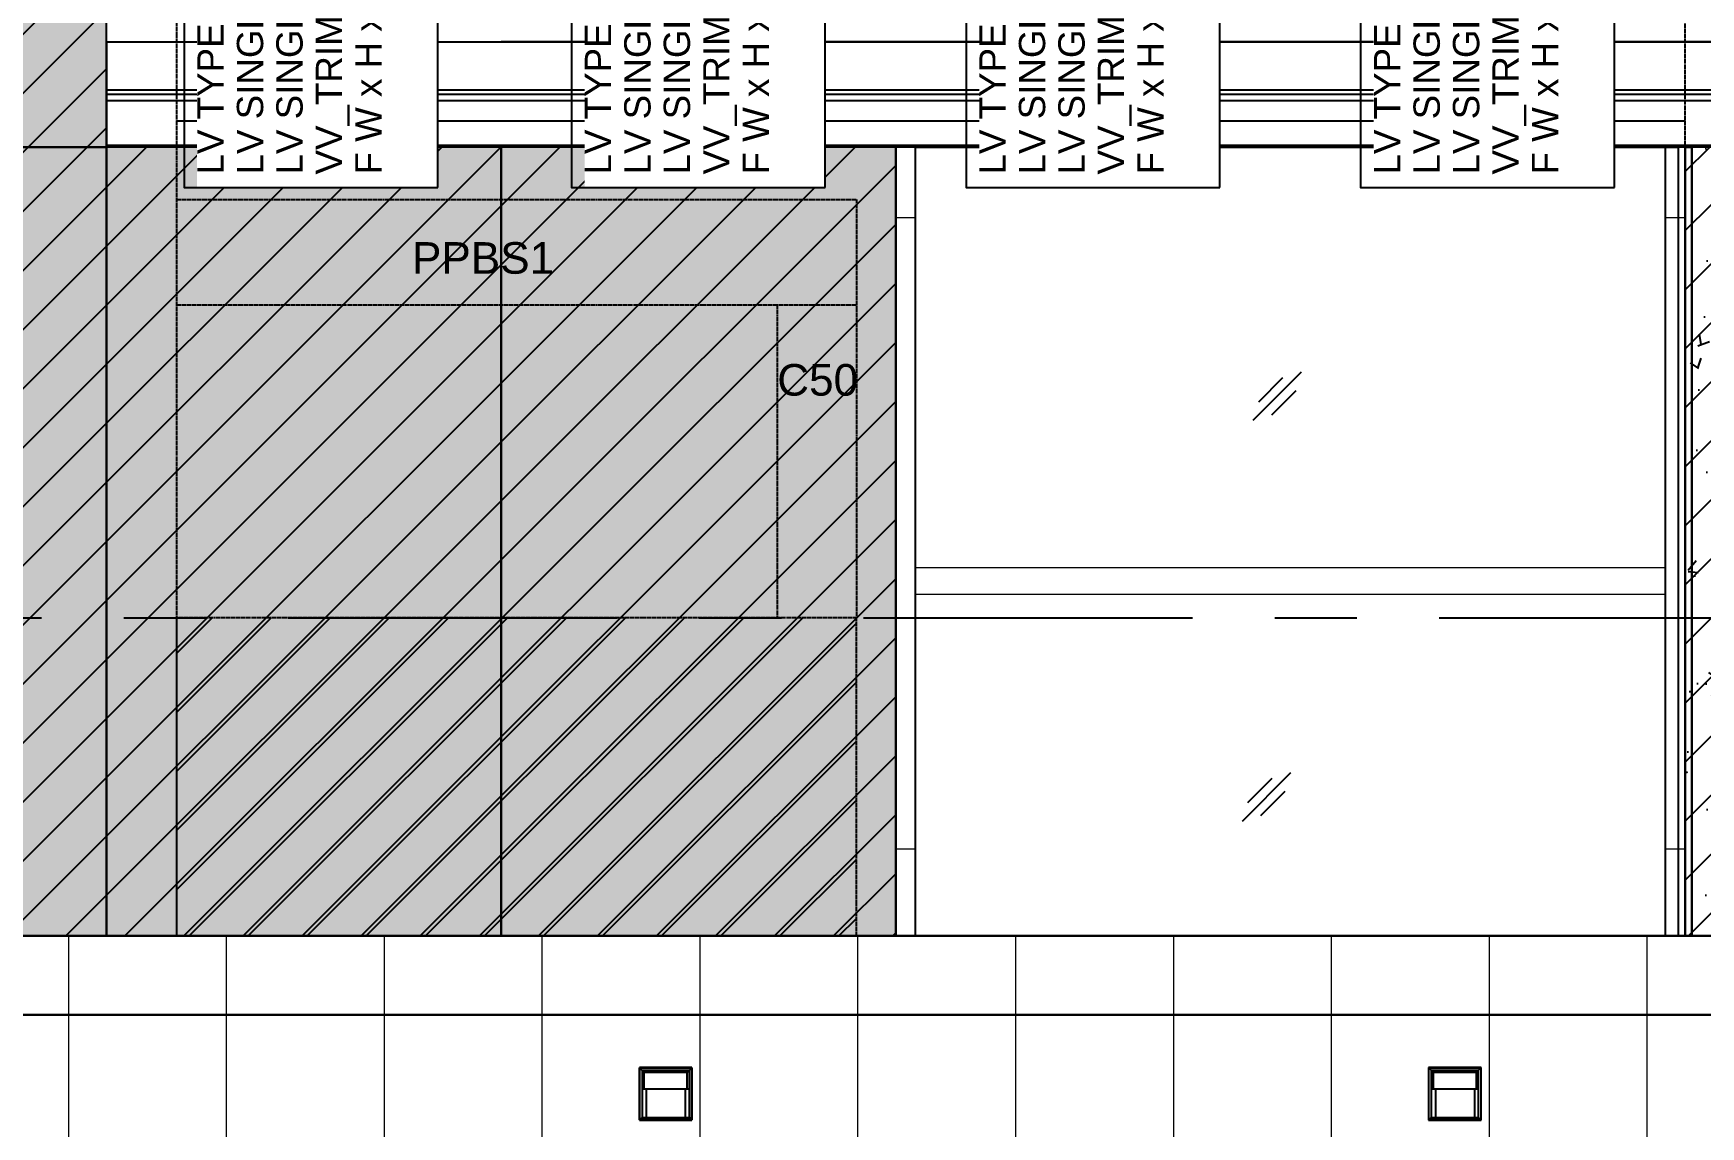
# Model space of a CAD drawing. Header units: millimetres. Extents: x -4391136 to -1798569, y -886572 to -291056.
# Drawn here: x -2365074 to -2358737, y -394265 to -390108 of the extents above; entities that cross this region are included whole.
import ezdxf
from ezdxf.enums import TextEntityAlignment as Align

# ---------------------------------------------------------------- set-up
doc = ezdxf.new("R2010")
doc.units = ezdxf.units.MM
doc.set_wipeout_variables(frame=1)
for name, pattern in [('DPA_Hidden 100', [6, 4, -2]), ('DPA_Hidden 250', [3, 2, -1]), ('HIDDEN2', [4.7625, 3.175, -1.5875]), ('TA_GL_005.00000', [13.75, 5, -1.25, 1.25, -1.25, 5]), ('Xref-LOUVER-E1-E4$0$HIDDEN2', [4.7625, 3.175, -1.5875])]:
    doc.linetypes.add(name, pattern=pattern)
for name, color, linetype in [('000 - 0_SYM_DWG_GRIDLINE_MAIN_COLOR_251', 7, 'Continuous'), ('000 - CONCRETE_COL_HATCH_', 7, 'Continuous'), ('000 - CONCRETE_EX_BUILDING_MAIN_COLOR_1', 7, 'Continuous'), ('000 - CONCRETE_EX_BUILDING_SUB_COLOR_251', 7, 'Continuous'), ('000 - CONCRETE_PRECAST_MAIN_COLOR_1', 7, 'Continuous'), ('000 - CONCRETE_PRECAST_WIPEOUT_', 7, 'Continuous'), ('Xref-E1-E4$0$E4_Ent2-CRD$0$_Beam', 7, 'Continuous'), ('Xref-E1-E4$0$E4_Ent2-CRD$0$_Col', 7, 'Continuous'), ('Xref-LOUVER-E1-E4$0$_PRECAST', 7, 'Xref-LOUVER-E1-E4$0$HIDDEN2')]:
    doc.layers.add(name, color=color, linetype=linetype)
for name, color, linetype, plot in [('000 - ESTIMATE_ASPG_MAIN_COLOR_6', 7, 'Continuous', False), ('000 - ESTIMATE_ASPG_TEXT_COLOR_1', 7, 'Continuous', False), ('000 - ESTIMATE_ASPG_WIPEOUT_', 7, 'Continuous', False)]:
    doc.layers.add(name, color=color, linetype=linetype, plot=plot)
doc.styles.add('_Arial', font='arial.ttf')
doc.styles.add('TA', font='', dxfattribs={"height": 4.5})
doc.styles.add('Xref-E1-E4$0$E4_Ent2-CRD$0$Arial', font='arial.ttf', dxfattribs={"height": 300})
doc.styles.get('TA').set_extended_font_data('Cordia New')
pattern_1 = [(90, (16435, 101190), (-1200, 7e-14), []), (180, (16435, 101190), (-3e-13, -2400), [])]

# ---------------------------------------------------------------- blocks, each defined once
blk = doc.blocks.new('*U2085')
at = {"layer": '000 - 0_SYM_DWG_GRIDLINE_MAIN_COLOR_251', "color": 7, "linetype": 'ByBlock', "ltscale": 5}
blk.add_line((20, 0), (-494.69, 0), dxfattribs=at)
at = {"color": 7, "style": 'TA', "flags": 1}
blk.add_attdef('LOCATION', (6, -6), '', height=4.5, rotation=270, dxfattribs=at)
blk = doc.blocks.new('W-1-PP17-ENT2_REV00_20260527-170750_ELEVATION_4_DIMS')
at = {"layer": '000 - 0_SYM_DWG_GRIDLINE_MAIN_COLOR_251', "color": 7, "linetype": 'TA_GL_005.00000', "xscale": 50, "yscale": 50, "zscale": 50, "rotation": 180}
for p in [(-1000, 103500), (-1000, 102290)]:
    blk.add_blockref('*U2085', p, dxfattribs=at)
blk = doc.blocks.new('W-1-PP17-ENT2_REV00_20260527-170750_ELEVATION_4_ST')
at = {"layer": '000 - CONCRETE_EX_BUILDING_SUB_COLOR_251', "lineweight": -3}
h = blk.add_hatch(dxfattribs=at)
h.set_pattern_fill('ANSI31', scale=50, style=0)
h.paths.add_polyline_path([(10700, 102290), (13285, 102290), (13285, 103500), (10700, 103500)])
at = {"layer": '000 - CONCRETE_EX_BUILDING_MAIN_COLOR_1', "color": 7, "linetype": 'HIDDEN2', "lineweight": -3}
for p, q in [((13285, 103500), (10700, 103500)), ((10700, 103500), (10700, 102290)), ((13285, 102290), (13285, 103500)), ((18583.4, 102290), (-970, 102290)), ((10700, 102290), (13285, 102290))]:
    blk.add_line(p, q, dxfattribs=at)
at = {"layer": 'Defpoints', "color": 7}
blk.add_line((16434.5, 102290), (20934.5, 102290), dxfattribs=at)
blk.add_lwpolyline([(20934.5, 105290), (16434.5, 105290), (16434.5, 102290)], dxfattribs=at)
at = {"layer": 'Xref-E1-E4$0$E4_Ent2-CRD$0$_Beam', "color": 7, "linetype": 'HIDDEN2', "lineweight": -3}
blk.add_line((12985, 103500), (12985, 104690), dxfattribs=at)
at = {"layer": 'Xref-E1-E4$0$E4_Ent2-CRD$0$_Beam', "color": 7, "lineweight": -3}
blk.add_lwpolyline([(10700, 105390), (16435, 105390)], dxfattribs=at)
at = {"layer": 'Xref-E1-E4$0$E4_Ent2-CRD$0$_Beam', "color": 7, "linetype": 'HIDDEN2', "lineweight": -3}
for points in [[(10700, 105090), (13285, 105090), (13285, 103500)], [(10700, 104690), (13285, 104690)]]:
    blk.add_lwpolyline(points, dxfattribs=at)
at = {"layer": 'Xref-E1-E4$0$E4_Ent2-CRD$0$_Col', "color": 7, "linetype": 'HIDDEN2', "lineweight": -3}
blk.add_lwpolyline([(17135, 102290), (16435, 102290), (16435, 114090), (17135, 114090)], close=True, dxfattribs=at)
blk.add_lwpolyline([(10700, 106089), (10700, 102290), (10100, 102290), (10100, 106089)], dxfattribs=at)
at = {"layer": 'Xref-LOUVER-E1-E4$0$_PRECAST', "color": 7}
for p, q in [((13434.5, 105290), (-1170, 105290)), ((-1170, 102290), (13434.5, 102290))]:
    blk.add_line(p, q, dxfattribs=at)
for points in [[(10434.5, 102290), (10434.5, 114840)], [(11934.5, 102290), (11934.5, 105290)], [(13434.5, 102290), (13434.5, 105290)]]:
    blk.add_lwpolyline(points, dxfattribs=at)
at = {"layer": 'Defpoints', "color": 7, "lineweight": -3, "style": 'Xref-E1-E4$0$E4_Ent2-CRD$0$Arial'}
for s, p in [('B59', (14025.5, 105632.8)), ('PPBS1', (11865.9, 104868.2)), ('C50', (13137.7, 104404.7))]:
    blk.add_text(s, height=120, dxfattribs=at).set_placement(p, align=Align.MIDDLE_CENTER)
blk = doc.blocks.new('LGF_DL_SAA_LowPower_DL1a - LGF_DL_SAA_LowPower_DL1a-13759355-ENTRANCE 2 - ENLARGE ELEVATION 4')
at = {"layer": '000 - CONCRETE_EX_BUILDING_MAIN_COLOR_1', "color": 7}
blk.add_line((518973.9, 105290), (518973.9, 105290), dxfattribs=at)
blk.add_line((518973.9, 105290), (518973.9, 105290), dxfattribs=at)
blk.add_line((518973.9, 105290), (518973.9, 105290), dxfattribs=at)
blk.add_line((518973.9, 105290), (518973.9, 105290), dxfattribs=at)
blk = doc.blocks.new('System Panel - DPA-AR_Metal Ceiling Rectangular Panel-23760664-ENTRANCE 2 - ENLARGE ELEVATION 4')
at = {"layer": '000 - CONCRETE_EX_BUILDING_MAIN_COLOR_1', "color": 7}
for p, q in [((513008.9, 105290), (512748.9, 105290)), ((512748.9, 105290), (513008.9, 105290))]:
    blk.add_line(p, q, dxfattribs=at)
blk = doc.blocks.new('System Panel - DPA-AR_Metal Ceiling Rectangular Panel-23760665-ENTRANCE 2 - ENLARGE ELEVATION 4')
at = {"layer": '000 - CONCRETE_EX_BUILDING_MAIN_COLOR_1', "color": 7}
for p, q in [((512748.9, 105290), (510158.9, 105290)), ((510158.9, 105290), (512748.9, 105290))]:
    blk.add_line(p, q, dxfattribs=at)
blk = doc.blocks.new('DPA-AR_Rectangular - 300x600-29835788-ENTRANCE 2 - ENLARGE ELEVATION 4')
at = {"layer": '000 - CONCRETE_EX_BUILDING_MAIN_COLOR_1', "color": 7}
for p, q in [((506748.9, 102290), (507348.9, 102290)), ((507348.9, 102290), (506748.9, 102290))]:
    blk.add_line(p, q, dxfattribs=at)
blk = doc.blocks.new('System Panel - DPA-AR_Metal Ceiling Rectangular Panel-23760659-ENTRANCE 2 - ENLARGE ELEVATION 4')
at = {"layer": '000 - CONCRETE_EX_BUILDING_MAIN_COLOR_1', "color": 7}
for p, q in [((513008.9, 105290), (512748.9, 105290)), ((512748.9, 105290), (513008.9, 105290))]:
    blk.add_line(p, q, dxfattribs=at)
blk = doc.blocks.new('System Panel - DPA-AR_Metal Ceiling Rectangular Panel-23538449-ENTRANCE 2 - ENLARGE ELEVATION 4')
at = {"layer": '000 - CONCRETE_EX_BUILDING_MAIN_COLOR_1', "color": 7}
for p, q in [((512748.9, 105290), (510158.9, 105290)), ((510158.9, 105290), (512748.9, 105290))]:
    blk.add_line(p, q, dxfattribs=at)
blk = doc.blocks.new('System Panel - DPA-AR_Metal Ceiling Rectangular Panel-31652230-ENTRANCE 2 - ENLARGE ELEVATION 4')
at = {"layer": '000 - CONCRETE_EX_BUILDING_MAIN_COLOR_1', "color": 7}
for p, q in [((512233.4, 105290), (510158.9, 105290)), ((510158.9, 105290), (512233.4, 105290))]:
    blk.add_line(p, q, dxfattribs=at)
blk = doc.blocks.new('System Panel - DPA-AR_Metal Ceiling Rectangular Panel-31652232-ENTRANCE 2 - ENLARGE ELEVATION 4')
at = {"layer": '000 - CONCRETE_EX_BUILDING_MAIN_COLOR_1', "color": 7}
for p, q in [((513008.9, 105290), (512233.4, 105290)), ((512233.4, 105290), (513008.9, 105290))]:
    blk.add_line(p, q, dxfattribs=at)
blk = doc.blocks.new('System Panel - DPA-AR_Metal Ceiling Rectangular Panel-31653431-ENTRANCE 2 - ENLARGE ELEVATION 4')
at = {"layer": '000 - CONCRETE_EX_BUILDING_MAIN_COLOR_1', "color": 7}
for p, q in [((513008.9, 105290), (510158.9, 105290)), ((510158.9, 105290), (513008.9, 105290))]:
    blk.add_line(p, q, dxfattribs=at)
blk = doc.blocks.new('System Panel - DPA-AR_Metal Ceiling Rectangular Panel-31652951-ENTRANCE 2 - ENLARGE ELEVATION 4')
at = {"layer": '000 - CONCRETE_EX_BUILDING_MAIN_COLOR_1', "color": 7}
for p, q in [((513008.9, 105290), (510158.9, 105290)), ((510158.9, 105290), (513008.9, 105290))]:
    blk.add_line(p, q, dxfattribs=at)
blk = doc.blocks.new('System Panel - Solid Entrance-23782151-ENTRANCE 2 - ENLARGE ELEVATION 4')
at = {"layer": '000 - CONCRETE_EX_BUILDING_MAIN_COLOR_1', "color": 7}
for p, q in [((510158.9, 105290), (510320.4, 105290)), ((510320.4, 105290), (510158.9, 105290))]:
    blk.add_line(p, q, dxfattribs=at)
blk = doc.blocks.new('System Panel - Solid Entrance-23778833-ENTRANCE 2 - ENLARGE ELEVATION 4')
at = {"layer": '000 - CONCRETE_EX_BUILDING_MAIN_COLOR_1', "color": 7}
for p, q in [((511577.4, 105290), (512720.4, 105290)), ((512720.4, 105290), (511577.4, 105290))]:
    blk.add_line(p, q, dxfattribs=at)
blk = doc.blocks.new('System Panel - Solid Entrance-23781618-ENTRANCE 2 - ENLARGE ELEVATION 4')
at = {"layer": '000 - CONCRETE_EX_BUILDING_MAIN_COLOR_1', "color": 7}
for p, q in [((511577.4, 105290), (512748.9, 105290)), ((512748.9, 105290), (511577.4, 105290))]:
    blk.add_line(p, q, dxfattribs=at)
blk = doc.blocks.new('System Panel - Solid Entrance-23782154-ENTRANCE 2 - ENLARGE ELEVATION 4')
at = {"layer": '000 - CONCRETE_EX_BUILDING_MAIN_COLOR_1', "color": 7}
for p, q in [((510320.4, 105290), (510158.9, 105290)), ((510158.9, 105290), (510320.4, 105290))]:
    blk.add_line(p, q, dxfattribs=at)
blk = doc.blocks.new('Railing - Railing-25337300-ENTRANCE 2 - ENLARGE ELEVATION 4')
at = {"layer": '000 - CONCRETE_EX_BUILDING_MAIN_COLOR_1', "color": 7, "lineweight": 9}
for p, q in [((510083.9, 105290), (510083.9, 103590)), ((510083.9, 103590), (510083.9, 105290)), ((513058.9, 105290), (510158.9, 105290)), ((510158.9, 105290), (513058.9, 105290)), ((513083.9, 105290), (513083.9, 103590)), ((513083.9, 103590), (513083.9, 105290)), ((510083.9, 103690), (510083.9, 102290)), ((510083.9, 102290), (510083.9, 103690)), ((513083.9, 103690), (513083.9, 102290)), ((513083.9, 102290), (513083.9, 103690)), ((510158.9, 103590), (513008.9, 103590)), ((510158.9, 103590), (513008.9, 103590)), ((510083.9, 102290), (513083.9, 102290)), ((510083.9, 102290), (513083.9, 102290))]:
    blk.add_line(p, q, dxfattribs=at)
blk = doc.blocks.new('Railing - Railing-25417784-ENTRANCE 2 - ENLARGE ELEVATION 4')
at = {"layer": '000 - CONCRETE_EX_BUILDING_MAIN_COLOR_1', "color": 7, "lineweight": 9}
for p, q in [((513001.7, 105290), (510158.9, 105290)), ((510158.9, 105290), (513001.7, 105290))]:
    blk.add_line(p, q, dxfattribs=at)
blk = doc.blocks.new('ACM_STR_COLN_Precast- Rectangular Column - 300x700-27910632-ENTRANCE 2 - ENLARGE ELEVATION 4')
at = {"layer": '000 - CONCRETE_EX_BUILDING_MAIN_COLOR_1', "color": 7}
blk.add_line((513083.9, 105290), (513083.9, 103390), dxfattribs=at)
blk.add_line((513083.9, 105290), (513083.9, 103390), dxfattribs=at)
blk = doc.blocks.new('ACM_STR_COLN_Precast- Rectangular Column - 300x700-27910608-ENTRANCE 2 - ENLARGE ELEVATION 4')
at = {"layer": '000 - CONCRETE_EX_BUILDING_MAIN_COLOR_1', "color": 7}
blk.add_line((513083.9, 105290), (513083.9, 102290), dxfattribs=at)
blk.add_line((513083.9, 105290), (513083.9, 102290), dxfattribs=at)
blk = doc.blocks.new('System Panel - DPA-AR_Facade_Solid Panel 150mm-28751671-ENTRANCE 2 - ENLARGE ELEVATION 4')
at = {"layer": '000 - CONCRETE_EX_BUILDING_MAIN_COLOR_1', "color": 7}
for p, q in [((513083.9, 102290), (513083.9, 105290)), ((513083.9, 105290), (513108.9, 105290)), ((513108.9, 105290), (513083.9, 105290)), ((513083.9, 105290), (513083.9, 102290)), ((513108.9, 105290), (513108.9, 102290)), ((513108.9, 102290), (513108.9, 105290)), ((513108.9, 102290), (513083.9, 102290)), ((513083.9, 102290), (513108.9, 102290))]:
    blk.add_line(p, q, dxfattribs=at)
blk = doc.blocks.new('DPA_Curved type A_Corner 1 - Curved Type A_corner 1-31495886-ENTRANCE 2 - ENLARGE ELEVATION 4')
at = {"layer": '000 - CONCRETE_EX_BUILDING_MAIN_COLOR_1', "color": 7}
blk.add_line((513083.9, 105290), (513083.9, 103390), dxfattribs=at)
blk.add_line((513083.9, 105290), (513083.9, 103390), dxfattribs=at)
blk = doc.blocks.new('PPLS_Escalator Straight - PPLS_Escalator Single_1000 mm Step Width-32424651-ENTRANCE 2 - ENLARGE ELEVATION 4')
at = {"layer": '000 - CONCRETE_EX_BUILDING_MAIN_COLOR_1', "color": 7}
for p, q in [((510398, 102290), (510367.8, 102290)), ((510367.8, 102290), (510398, 102290)), ((513083.9, 102290), (510368, 102290)), ((510368, 102290), (513083.9, 102290)), ((510368, 102290), (512608.1, 102290)), ((512608.1, 102290), (510368, 102290)), ((512168, 102290), (510368, 102290)), ((512168, 102290), (510368, 102290)), ((510368, 102290), (512168, 102290)), ((510368, 102290), (512168, 102290)), ((510608.1, 102290), (511108.1, 102290)), ((511108.1, 102290), (510608.1, 102290)), ((511108.1, 102290), (511608.1, 102290)), ((511608.1, 102290), (511108.1, 102290)), ((511608.1, 102290), (512108.1, 102290)), ((512108.1, 102290), (511608.1, 102290)), ((512108.1, 102290), (512608.1, 102290)), ((512608.1, 102290), (512108.1, 102290))]:
    blk.add_line(p, q, dxfattribs=at)
blk = doc.blocks.new('System Panel - DPA-AR_Metal Ceiling Rectangular Panel-31649496-ENTRANCE 2 - ENLARGE ELEVATION 4')
at = {"layer": '000 - CONCRETE_EX_BUILDING_MAIN_COLOR_1', "color": 7}
for p, q in [((513008.9, 105290), (511273.9, 105290)), ((511273.9, 105290), (513008.9, 105290))]:
    blk.add_line(p, q, dxfattribs=at)
blk = doc.blocks.new('System Panel - DPA-AR_Metal Ceiling Rectangular Panel-31649497-ENTRANCE 2 - ENLARGE ELEVATION 4')
at = {"layer": '000 - CONCRETE_EX_BUILDING_MAIN_COLOR_1', "color": 7}
for p, q in [((511273.9, 105290), (510158.9, 105290)), ((510158.9, 105290), (511273.9, 105290))]:
    blk.add_line(p, q, dxfattribs=at)
blk = doc.blocks.new('System Panel - DPA-AR_Metal Ceiling Rectangular Panel-31649696-ENTRANCE 2 - ENLARGE ELEVATION 4')
at = {"layer": '000 - CONCRETE_EX_BUILDING_MAIN_COLOR_1', "color": 7}
for p, q in [((513008.9, 105290), (511558.9, 105290)), ((511558.9, 105290), (513008.9, 105290))]:
    blk.add_line(p, q, dxfattribs=at)
blk = doc.blocks.new('System Panel - DPA-AR_Metal Ceiling Rectangular Panel-31649698-ENTRANCE 2 - ENLARGE ELEVATION 4')
at = {"layer": '000 - CONCRETE_EX_BUILDING_MAIN_COLOR_1', "color": 7}
for p, q in [((511558.9, 105290), (510158.9, 105290)), ((510158.9, 105290), (511558.9, 105290))]:
    blk.add_line(p, q, dxfattribs=at)
blk = doc.blocks.new('DPA_LIGHTING_WALL MOUNT_WLL711 1 - 10W LED_use_-V132-ENTRANCE 2 - ENLARGE ELEVATION 4')
at = {"layer": '000 - CONCRETE_EX_BUILDING_MAIN_COLOR_1', "color": 7}
for p, q in [((497308.9, 101790), (497108.9, 101790)), ((497108.9, 101790), (497108.9, 101590)), ((497109.9, 101789), (497126.1, 101771)), ((497109.9, 101789), (497307.9, 101789)), ((497109.9, 101591), (497109.9, 101789)), ((497291.1, 101771), (497307.9, 101789)), ((497307.9, 101789), (497307.9, 101591)), ((497308.9, 101590), (497308.9, 101790)), ((497118.9, 101780), (497298.9, 101780)), ((497118.9, 101780), (497118.9, 101600)), ((497291.1, 101771), (497126.1, 101771)), ((497126.1, 101771), (497126.1, 101709.4)), ((497291.1, 101709.4), (497291.1, 101771)), ((497298.9, 101600), (497298.9, 101780)), ((497118.9, 101709.4), (497298.9, 101709.4)), ((497134.6, 101709.4), (497134.6, 101600)), ((497284.4, 101600), (497284.4, 101709.4)), ((497108.9, 101590), (497118.9, 101600)), ((497118.9, 101600), (497298.9, 101600)), ((497308.9, 101590), (497298.9, 101600)), ((497108.9, 101590), (497308.9, 101590)), ((497307.9, 101591), (497109.9, 101591))]:
    blk.add_line(p, q, dxfattribs=at)
blk = doc.blocks.new('W-1-PP17-ENT2_REV00_20260527-170750_ELEVATION_4_EX')
at = {"layer": '000 - CONCRETE_EX_BUILDING_MAIN_COLOR_1', "lineweight": 9}
h = blk.add_hatch(dxfattribs=at)
h.set_pattern_fill('FP_6', style=0, pattern_type=2)
h.set_pattern_definition([(90, (13485, 101190), (-1200, 7e-14), []), (180, (13485, 101190), (-3e-13, -2400), [])])
h.paths.add_polyline_path([(13463, 102290), (13510, 102290), (13510, 105290), (13435, 105290), (13435, 102290)])
h = blk.add_hatch(dxfattribs=at)
h.set_pattern_fill('FP_5', style=0, pattern_type=2)
h.set_pattern_definition(pattern_1)
h.paths.add_polyline_path([(16389, 102290), (16410, 102290), (16410, 105290), (16360, 105290), (16360, 102290)])
h = blk.add_hatch(dxfattribs=at)
h.set_pattern_fill('FP_5', style=0, pattern_type=2)
h.set_pattern_definition(pattern_1)
h.paths.add_polyline_path([(16435, 102290), (16435, 105290), (16410, 105290), (16410, 102290)])
h = blk.add_hatch(dxfattribs=at)
h.set_pattern_fill('FP_4', style=0, pattern_type=2)
h.set_pattern_definition([(90, (22460, 102290), (-600, 4e-14), [])])
h.paths.add_polyline_path([(-970, 101990), (22325, 101990), (22325, 102290), (-970, 102290), (-970, 102190)])
h = blk.add_hatch(dxfattribs=at)
h.set_pattern_fill('FP_1', style=0, pattern_type=2)
h.set_pattern_definition([(90, (22460, 100750), (-600, 4e-14), [])])
h.paths.add_polyline_path([(13740.5, 101090), (14583.7, 101090), (14583.7, 101095), (15179.6, 101095), (15179.6, 101090), (15183.2, 101090), (15183.2, 101095), (15779.1, 101095), (15779.4, 101090), (15782.6, 101090), (15782.6, 101095), (16378.5, 101095), (16378.5, 101090), (16382, 101090), (16382, 101095), (16977.9, 101095), (16977.9, 101090), (16981.4, 101090), (16981.4, 101095), (17577.3, 101095), (17577.3, 101090), (17580.8, 101090), (17580.8, 101095), (18176.7, 101095), (18176.7, 101090), (18180.3, 101090), (18180.3, 101095), (18776.2, 101095), (18776.2, 101090), (18779.7, 101090), (18779.7, 101095), (19375.6, 101095), (19375.6, 101090), (19379.1, 101090), (19379.1, 101095), (19975, 101095), (19975, 101090), (19978.5, 101090), (19978.5, 101095), (20574.4, 101095), (20574.4, 101090), (20578, 101090), (20578, 101095), (21173.9, 101095), (21173.9, 101090), (21177.4, 101090), (21177.4, 101095), (21773.3, 101095), (21773.3, 101090), (21776.8, 101090), (21776.8, 101095), (22325, 101095), (22325, 101340), (-1120, 101340), (-1120, 101245), (-1012.9, 101245), (-1012.9, 101240), (-1011.5, 101240), (-1011.5, 101245), (-413.2, 101245), (-413.2, 101240), (-411.7, 101240), (-411.7, 101245), (186.6, 101245), (186.6, 101240), (200, 101240), (13463, 101090), (13706.8, 101090)])
h.paths.add_polyline_path([(10171.2, 101350), (22325, 101350), (22325, 101990), (-1120, 101990), (-1120, 101350), (10049.3, 101350)])
at = {"layer": '000 - CONCRETE_EX_BUILDING_MAIN_COLOR_1', "color": 7}
for p, q in [((10434.5, 105690), (10434.5, 105686.9)), ((10434.5, 105506.4), (10434.5, 105690)), ((10434.5, 105690), (23159.2, 105690)), ((10434.5, 105686.9), (10434.5, 105663.9)), ((10434.5, 105663.9), (10434.5, 105656.9)), ((10434.5, 105656.9), (10434.5, 105580)), ((19861.8, 105690), (11934.5, 105690)), ((11934.5, 105690), (23134.5, 105690)), ((10434.5, 105580), (10434.5, 105290)), ((10434.5, 105490), (10434.5, 105506.4)), ((23159.2, 105506.4), (10434.5, 105506.4)), ((10434.5, 105465), (10434.5, 105490)), ((23584.5, 105490), (10434.5, 105490)), ((10434.5, 105296), (10434.5, 105465)), ((23334.5, 105465), (10434.5, 105465)), ((23584.5, 105465), (10434.5, 105465)), ((10434.5, 105290), (10434.5, 105296)), ((23384.5, 105296), (10434.5, 105296)), ((23334.5, 105296), (10434.5, 105296)), ((23084.5, 105290), (10434.5, 105290)), ((23384.5, 105290), (10434.5, 105290)), ((13435, 102290), (13435, 105290)), ((13435, 105290), (13435, 102290)), ((13435, 103390), (13435, 105290)), ((13435, 102290), (13435, 105290)), ((13435, 105290), (13435, 102290)), ((13435, 102290), (13435, 105290)), ((13435, 105290), (13435, 102290)), ((13435, 103390), (13435, 105290)), ((13435, 105290), (13435, 103390)), ((16360, 105290), (13510, 105290)), ((13510, 105290), (16360, 105290)), ((13510, 105290), (16360, 105290)), ((13510, 105290), (16360, 105290)), ((13510, 102290), (13510, 105290)), ((16360, 102290), (16360, 105290)), ((16410, 105290), (16360, 105290)), ((16360, 105290), (16410, 105290)), ((16410, 102290), (16410, 105290)), ((16435, 103390), (16435, 105290)), ((16435, 105290), (16435, 103390)), ((16435, 105290), (16435, 102590)), ((16435, 102590), (16435, 105290)), ((16435, 103390), (16435, 105290)), ((16435, 105290), (16435, 103390)), ((16435, 103494.8), (16435, 105290)), ((16435, 105290), (16435, 103494.8)), ((16435, 105290), (16435, 102290)), ((16435, 102290), (16435, 105290)), ((16435, 105290), (16435, 102290)), ((16435, 102290), (16435, 105290)), ((16435, 105290), (16435, 103390)), ((16435, 103390), (16435, 105290)), ((16435, 105290), (16435, 103390)), ((16435, 103390), (16435, 105290)), ((14793.2, 104250.8), (14977.1, 104434.7)), ((14814.4, 104321.5), (14906.4, 104413.4)), ((14863.9, 104272), (14955.9, 104363.9)), ((13435, 103500), (13435, 102290)), ((13435, 102290), (13435, 103500)), ((14752, 102727.2), (14935.9, 102911.1)), ((14773.3, 102797.9), (14865.2, 102889.9)), ((14822.8, 102748.4), (14914.7, 102840.4)), ((16435, 102590), (16435, 102290)), ((16435, 102290), (16435, 102590)), ((22325, 102290), (-970, 102290)), ((11684.7, 102290), (-670, 102290)), ((-670, 102290), (11684.7, 102290)), ((13435, 102290), (-670, 102290)), ((-670, 102290), (13435, 102290)), ((13234.5, 102290), (5456.7, 102290)), ((5456.7, 102290), (13234.5, 102290)), ((13434.5, 102290), (13234.5, 102290)), ((13234.5, 102290), (13434.5, 102290)), ((13384.7, 102290), (20374.5, 102290)), ((13460, 102290), (13435, 102290)), ((13435, 102290), (13510, 102290)), ((13510, 102290), (13435, 102290)), ((13435, 102290), (13460, 102290)), ((16435, 102290), (15030, 102290)), ((15030, 102290), (16435, 102290)), ((15800, 102290), (16435, 102290)), ((16410, 102290), (16360, 102290)), ((16435, 102290), (16360, 102290)), ((16435, 102290), (16410, 102290)), ((16410, 102290), (16435, 102290)), ((16410, 102290), (16435, 102290)), ((22325, 101990), (-1120, 101990)), ((-970, 101990), (22325, 101990)), ((-970, 101990), (22325, 101990))]:
    blk.add_line(p, q, dxfattribs=at)
at = {"layer": '000 - CONCRETE_EX_BUILDING_MAIN_COLOR_1', "color": 7, "linetype": 'DPA_Hidden 100'}
blk.add_line((10434.5, 105690), (19734.5, 105690), dxfattribs=at)
at = {"layer": '000 - CONCRETE_EX_BUILDING_MAIN_COLOR_1', "color": 7, "linetype": 'DPA_Hidden 250', "lineweight": 9}
blk.add_line((16360, 103690), (13510, 103690), dxfattribs=at)
at = {"layer": '000 - CONCRETE_EX_BUILDING_MAIN_COLOR_1', "color": 7, "lineweight": 9}
for name in ['Railing - Railing-25337300-ENTRANCE 2 - ENLARGE ELEVATION 4', 'Railing - Railing-25417784-ENTRANCE 2 - ENLARGE ELEVATION 4']:
    blk.add_blockref(name, (-496648.9, 0), dxfattribs=at)
at = {"layer": '000 - CONCRETE_EX_BUILDING_MAIN_COLOR_1', "color": 7}
for name, p in [('System Panel - DPA-AR_Metal Ceiling Rectangular Panel-23760665-ENTRANCE 2 - ENLARGE ELEVATION 4', (-496648.9, 0)), ('System Panel - DPA-AR_Metal Ceiling Rectangular Panel-23538449-ENTRANCE 2 - ENLARGE ELEVATION 4', (-496648.9, 0)), ('System Panel - DPA-AR_Metal Ceiling Rectangular Panel-23538449-ENTRANCE 2 - ENLARGE ELEVATION 4', (-496648.9, 0)), ('System Panel - DPA-AR_Metal Ceiling Rectangular Panel-31652230-ENTRANCE 2 - ENLARGE ELEVATION 4', (-496648.9, 0)), ('System Panel - DPA-AR_Metal Ceiling Rectangular Panel-31653431-ENTRANCE 2 - ENLARGE ELEVATION 4', (-496648.9, 0)), ('System Panel - DPA-AR_Metal Ceiling Rectangular Panel-31653431-ENTRANCE 2 - ENLARGE ELEVATION 4', (-496648.9, 0)), ('System Panel - DPA-AR_Metal Ceiling Rectangular Panel-31652951-ENTRANCE 2 - ENLARGE ELEVATION 4', (-496648.9, 0)), ('System Panel - Solid Entrance-23782151-ENTRANCE 2 - ENLARGE ELEVATION 4', (-496648.9, 0)), ('System Panel - Solid Entrance-23782151-ENTRANCE 2 - ENLARGE ELEVATION 4', (-496648.9, 0)), ('System Panel - Solid Entrance-23782151-ENTRANCE 2 - ENLARGE ELEVATION 4', (-496648.9, 0)), ('System Panel - Solid Entrance-23782151-ENTRANCE 2 - ENLARGE ELEVATION 4', (-496648.9, 0)), ('System Panel - Solid Entrance-23782154-ENTRANCE 2 - ENLARGE ELEVATION 4', (-496648.9, 0)), ('System Panel - Solid Entrance-23782154-ENTRANCE 2 - ENLARGE ELEVATION 4', (-496648.9, 0)), ('System Panel - DPA-AR_Metal Ceiling Rectangular Panel-31649497-ENTRANCE 2 - ENLARGE ELEVATION 4', (-496648.9, 0)), ('System Panel - DPA-AR_Metal Ceiling Rectangular Panel-31649698-ENTRANCE 2 - ENLARGE ELEVATION 4', (-496648.9, 0)), ('LGF_DL_SAA_LowPower_DL1a - LGF_DL_SAA_LowPower_DL1a-13759355-ENTRANCE 2 - ENLARGE ELEVATION 4', (-504839.5, 0)), ('LGF_DL_SAA_LowPower_DL1a - LGF_DL_SAA_LowPower_DL1a-13759355-ENTRANCE 2 - ENLARGE ELEVATION 4', (-504839.5, 0)), ('System Panel - DPA-AR_Metal Ceiling Rectangular Panel-31649496-ENTRANCE 2 - ENLARGE ELEVATION 4', (-496648.9, 0)), ('System Panel - DPA-AR_Metal Ceiling Rectangular Panel-31649696-ENTRANCE 2 - ENLARGE ELEVATION 4', (-496648.9, 0)), ('System Panel - Solid Entrance-23778833-ENTRANCE 2 - ENLARGE ELEVATION 4', (-496648.9, 0)), ('System Panel - Solid Entrance-23781618-ENTRANCE 2 - ENLARGE ELEVATION 4', (-496648.9, 0)), ('System Panel - Solid Entrance-23778833-ENTRANCE 2 - ENLARGE ELEVATION 4', (-496648.9, 0)), ('System Panel - Solid Entrance-23778833-ENTRANCE 2 - ENLARGE ELEVATION 4', (-496648.9, 0)), ('System Panel - DPA-AR_Metal Ceiling Rectangular Panel-31652232-ENTRANCE 2 - ENLARGE ELEVATION 4', (-496648.9, 0)), ('LGF_DL_SAA_LowPower_DL1a - LGF_DL_SAA_LowPower_DL1a-13759355-ENTRANCE 2 - ENLARGE ELEVATION 4', (-503339.5, 0)), ('LGF_DL_SAA_LowPower_DL1a - LGF_DL_SAA_LowPower_DL1a-13759355-ENTRANCE 2 - ENLARGE ELEVATION 4', (-503339.5, 0)), ('System Panel - DPA-AR_Metal Ceiling Rectangular Panel-23760664-ENTRANCE 2 - ENLARGE ELEVATION 4', (-496648.9, 0)), ('System Panel - DPA-AR_Metal Ceiling Rectangular Panel-23760659-ENTRANCE 2 - ENLARGE ELEVATION 4', (-496648.9, 0)), ('System Panel - DPA-AR_Metal Ceiling Rectangular Panel-23760659-ENTRANCE 2 - ENLARGE ELEVATION 4', (-496648.9, 0)), ('ACM_STR_COLN_Precast- Rectangular Column - 300x700-27910632-ENTRANCE 2 - ENLARGE ELEVATION 4', (-496648.9, 0)), ('ACM_STR_COLN_Precast- Rectangular Column - 300x700-27910608-ENTRANCE 2 - ENLARGE ELEVATION 4', (-496648.9, 0)), ('System Panel - DPA-AR_Facade_Solid Panel 150mm-28751671-ENTRANCE 2 - ENLARGE ELEVATION 4', (-496648.9, 0)), ('DPA_Curved type A_Corner 1 - Curved Type A_corner 1-31495886-ENTRANCE 2 - ENLARGE ELEVATION 4', (-496648.9, 0)), ('DPA-AR_Rectangular - 300x600-29835788-ENTRANCE 2 - ENLARGE ELEVATION 4', (-496648.9, 0)), ('PPLS_Escalator Straight - PPLS_Escalator Single_1000 mm Step Width-32424651-ENTRANCE 2 - ENLARGE ELEVATION 4', (-496648.9, 0)), ('DPA_LIGHTING_WALL MOUNT_WLL711 1 - 10W LED_use_-V132-ENTRANCE 2 - ENLARGE ELEVATION 4', (-484648.9, 0)), ('DPA_LIGHTING_WALL MOUNT_WLL711 1 - 10W LED_use_-V132-ENTRANCE 2 - ENLARGE ELEVATION 4', (-481648.9, 0))]:
    blk.add_blockref(name, p, dxfattribs=at)
at = {"layer": '000 - CONCRETE_EX_BUILDING_MAIN_COLOR_1', "color": 7, "extrusion": (0, 0, -1)}
blk.add_blockref('System Panel - Solid Entrance-23778833-ENTRANCE 2 - ENLARGE ELEVATION 4', (-527648.9, 0), dxfattribs=at)
blk.add_blockref('System Panel - Solid Entrance-23778833-ENTRANCE 2 - ENLARGE ELEVATION 4', (-527648.9, 0), dxfattribs=at)
blk = doc.blocks.new('W-1-PP17-ENT2_REV00_20260527-170750_ELEVATION_4_PRECAST')
at = {"layer": '000 - CONCRETE_COL_HATCH_'}
h = blk.add_hatch(dxfattribs=at)
h.set_pattern_fill('ANSI31')
h.set_pattern_definition([(45, (-116385128.08, -24397981.89), (-112.25320151, 112.25320151), [])])
h.paths.add_polyline_path([(19104.5, 3000), (17604.5, 3000), (17604.5, 0), (19104.5, 0)])
h = blk.add_hatch(dxfattribs=at)
h.set_pattern_fill('AR-CONC', scale=0.05)
h.set_pattern_definition([(50, (-116385128.08, -24397981.9), (455.4616725, -39.8477138), [47.625, -523.875]), (355, (-116385128.1, -24397981.9), (-88.1085536, 477.6421131), [38.1, -419.1014604]), (100.4514447, (-116385090.12, -24397985.2), (367.3531177, 437.7943798), [40.475022, -445.2256115]), (46.1842, (-116385128.1, -24397854.9), (677.6976022, -105.1058198), [71.4375, -785.8125]), (96.6355576, (-116385071.6, -24397863.65), (593.510335, 618.5653115), [60.712558, -667.8390204]), (351.1841512, (-116385128.1, -24397854.9), (593.510335, 618.5653115), [57.1499177, -628.64933]), (21, (-116385064.58, -24397886.64), (379.0359782, -255.6629955), [47.625, -523.875]), (326, (-116385064.6, -24397886.64), (154.5050709, 460.4699153), [38.1, -419.1]), (71.451445, (-116385033, -24397907.94), (533.5410482, 204.8069222), [40.475022, -445.224844]), (37.5, (-116385128.08, -24397981.89), (7.72150813, 211.38759718), [0, -414.02, 0, -425.45, 0, -420.6875]), (7.5, (-116385128.08, -24397981.89), (167.04915628, 250.45143705), [0, -242.57, 0, -404.495, 0, -160.3375]), (327.5, (-116385269.68, -24397981.89), (338.97648792, -14.32185998), [0, -158.75, 0, -495.3, 0, -657.225]), (317.5, (-116385333.18, -24397981.9), (370.3229535, 63.5662276), [0, -206.375, 0, -328.93, 0, -466.725])])
h.paths.add_polyline_path([(19104.5, 3000), (17604.5, 3000), (17604.5, 0), (19104.5, 0)])
at = {"layer": '000 - CONCRETE_PRECAST_MAIN_COLOR_1', "color": 7}
blk.add_lwpolyline([(19104.5, 3000), (17604.5, 3000), (17604.5, 0), (19104.5, 0)], close=True, dxfattribs=at)
at = {"color": 7}
blk.add_wipeout([(11604.5, 6000), (11604.5, 3000), (13104.5, 3000), (14604.5, 3000), (14604.5, 0), (13104.5, 0), (11604.5, 0), (10104.5, 0), (8604.5, 0), (7104.5, 0), (5604.5, 0), (4104.5, 0), (2604.5, 0), (1104.5, 0), (0, 0), (0, 3000), (0, 6000), (0, 9000), (0, 12550), (1104.5, 12550), (2604.5, 12550), (4104.5, 12550), (4104.5, 9000), (4104.5, 6000), (4104.5, 3000), (5604.5, 3000), (7104.5, 3000), (7104.5, 6000), (7104.5, 9000), (7104.5, 12550), (8604.5, 12550), (10104.5, 12550), (11604.5, 12550), (11604.5, 9000)], dxfattribs=at).dxf.layer = '000 - CONCRETE_PRECAST_WIPEOUT_'
at = {"layer": '000 - CONCRETE_COL_HATCH_'}
h = blk.add_hatch(dxfattribs=at)
h.set_pattern_fill('AR-CONC', scale=0.05)
h.set_pattern_definition([(50, (0, 0), (455.462, -39.848), [47.625, -523.875]), (355, (0, 0), (-88.109, 477.642), [38.1, -419.101]), (100.4514, (37.96, -3.3), (367.353, 437.794), [40.475, -445.226]), (46.1842, (0, 127), (677.698, -105.106), [71.437, -785.812]), (96.6356, (56.5, 118.24), (593.51, 618.565), [60.713, -667.84]), (351.184, (0, 127), (593.51, 618.565), [57.15, -628.65]), (21, (63.5, 95.25), (379.036, -255.663), [47.625, -523.875]), (326, (63.5, 95.25), (154.505, 460.47), [38.1, -419.1]), (71.4514, (95.1, 73.94), (533.541, 204.807), [40.475, -445.225]), (37.5, (0, 0), (7.7215, 211.3876), [0, -414.02, 0, -425.45, 0, -420.6875]), (7.5, (0, 0), (167.0492, 250.4514), [0, -242.57, 0, -404.495, 0, -160.3375]), (327.5, (-141.6, 0), (338.9765, -14.3219), [0, -158.75, 0, -495.3, 0, -657.225]), (317.5, (-205.1, 0), (370.323, 63.5662), [0, -206.375, 0, -328.93, 0, -466.725])])
h.paths.add_polyline_path([(1104.5, 12550), (0, 12550), (0, 9000), (1104.5, 9000)])
h.paths.add_polyline_path([(2604.5, 12550), (1104.5, 12550), (1104.5, 9000), (2604.5, 9000)])
h.paths.add_polyline_path([(4104.5, 12550), (2604.5, 12550), (2604.5, 9000), (4104.5, 9000)])
h.paths.add_polyline_path([(8604.5, 12550), (7104.5, 12550), (7104.5, 9000), (8604.5, 9000)])
h.paths.add_polyline_path([(10104.5, 12550), (8604.5, 12550), (8604.5, 9000), (10104.5, 9000)])
h.paths.add_polyline_path([(11604.5, 12550), (10104.5, 12550), (10104.5, 9000), (11604.5, 9000)])
h.paths.add_polyline_path([(11604.5, 9000), (10104.5, 9000), (10104.5, 6000), (11604.5, 6000)])
h.paths.add_polyline_path([(10104.5, 9000), (8604.5, 9000), (8604.5, 6000), (10104.5, 6000)])
h.paths.add_polyline_path([(8604.5, 9000), (7104.5, 9000), (7104.5, 6000), (8604.5, 6000)])
h.paths.add_polyline_path([(4104.5, 9000), (2604.5, 9000), (2604.5, 6000), (4104.5, 6000)])
h.paths.add_polyline_path([(2604.5, 9000), (1104.5, 9000), (1104.5, 6000), (2604.5, 6000)])
h.paths.add_polyline_path([(1104.5, 9000), (0, 9000), (0, 6000), (1104.5, 6000)])
h.paths.add_polyline_path([(2604.5, 6000), (1104.5, 6000), (1104.5, 3000), (2604.5, 3000)])
h.paths.add_polyline_path([(1104.5, 6000), (0, 6000), (0, 3000), (1104.5, 3000)])
h.paths.add_polyline_path([(4104.5, 6000), (2604.5, 6000), (2604.5, 3000), (4104.5, 3000)])
h.paths.add_polyline_path([(1104.5, 3000), (0, 3000), (0, 0), (1104.5, 0)])
h.paths.add_polyline_path([(2604.5, 3000), (1104.5, 3000), (1104.5, 0), (2604.5, 0)])
h.paths.add_polyline_path([(4104.5, 3000), (2604.5, 3000), (2604.5, 0), (4104.5, 0)])
h.paths.add_polyline_path([(5604.5, 3000), (4104.5, 3000), (4104.5, 0), (5604.5, 0)])
h.paths.add_polyline_path([(7104.5, 3000), (5604.5, 3000), (5604.5, 0), (7104.5, 0)])
h.paths.add_polyline_path([(8604.5, 3000), (7104.5, 3000), (7104.5, 0), (8604.5, 0)])
h.paths.add_polyline_path([(8604.5, 6000), (7104.5, 6000), (7104.5, 3000), (8604.5, 3000)])
h.paths.add_polyline_path([(10104.5, 6000), (8604.5, 6000), (8604.5, 3000), (10104.5, 3000)])
h.paths.add_polyline_path([(10104.5, 3000), (8604.5, 3000), (8604.5, 0), (10104.5, 0)])
h.paths.add_polyline_path([(11604.5, 6000), (10104.5, 6000), (10104.5, 3000), (11604.5, 3000)])
h.paths.add_polyline_path([(11604.5, 3000), (10104.5, 3000), (10104.5, 0), (11604.5, 0)])
h.paths.add_polyline_path([(13104.5, 3000), (11604.5, 3000), (11604.5, 0), (13104.5, 0)])
h.paths.add_polyline_path([(14604.5, 3000), (13104.5, 3000), (13104.5, 0), (14604.5, 0)])
h = blk.add_hatch(dxfattribs=at)
h.set_pattern_fill('ANSI31')
h.set_pattern_definition([(45, (-116343937.08, -24509573.39), (-112.25320151, 112.25320151), [])])
h.paths.add_polyline_path([(1104.5, 12550), (0, 12550), (0, 9000), (1104.5, 9000)])
h.paths.add_polyline_path([(2604.5, 12550), (1104.5, 12550), (1104.5, 9000), (2604.5, 9000)])
h.paths.add_polyline_path([(4104.5, 12550), (2604.5, 12550), (2604.5, 9000), (4104.5, 9000)])
h.paths.add_polyline_path([(8604.5, 12550), (7104.5, 12550), (7104.5, 9000), (8604.5, 9000)])
h.paths.add_polyline_path([(10104.5, 12550), (8604.5, 12550), (8604.5, 9000), (10104.5, 9000)])
h.paths.add_polyline_path([(11604.5, 12550), (10104.5, 12550), (10104.5, 9000), (11604.5, 9000)])
h.paths.add_polyline_path([(11604.5, 9000), (10104.5, 9000), (10104.5, 6000), (11604.5, 6000)])
h.paths.add_polyline_path([(10104.5, 9000), (8604.5, 9000), (8604.5, 6000), (10104.5, 6000)])
h.paths.add_polyline_path([(8604.5, 9000), (7104.5, 9000), (7104.5, 6000), (8604.5, 6000)])
h.paths.add_polyline_path([(4104.5, 9000), (2604.5, 9000), (2604.5, 6000), (4104.5, 6000)])
h.paths.add_polyline_path([(2604.5, 9000), (1104.5, 9000), (1104.5, 6000), (2604.5, 6000)])
h.paths.add_polyline_path([(1104.5, 9000), (0, 9000), (0, 6000), (1104.5, 6000)])
h.paths.add_polyline_path([(2604.5, 6000), (1104.5, 6000), (1104.5, 3000), (2604.5, 3000)])
h.paths.add_polyline_path([(1104.5, 6000), (0, 6000), (0, 3000), (1104.5, 3000)])
h.paths.add_polyline_path([(4104.5, 6000), (2604.5, 6000), (2604.5, 3000), (4104.5, 3000)])
h.paths.add_polyline_path([(1104.5, 3000), (0, 3000), (0, 0), (1104.5, 0)])
h.paths.add_polyline_path([(2604.5, 3000), (1104.5, 3000), (1104.5, 0), (2604.5, 0)])
h.paths.add_polyline_path([(4104.5, 3000), (2604.5, 3000), (2604.5, 0), (4104.5, 0)])
h.paths.add_polyline_path([(5604.5, 3000), (4104.5, 3000), (4104.5, 0), (5604.5, 0)])
h.paths.add_polyline_path([(7104.5, 3000), (5604.5, 3000), (5604.5, 0), (7104.5, 0)])
h.paths.add_polyline_path([(8604.5, 3000), (7104.5, 3000), (7104.5, 0), (8604.5, 0)])
h.paths.add_polyline_path([(8604.5, 6000), (7104.5, 6000), (7104.5, 3000), (8604.5, 3000)])
h.paths.add_polyline_path([(10104.5, 6000), (8604.5, 6000), (8604.5, 3000), (10104.5, 3000)])
h.paths.add_polyline_path([(10104.5, 3000), (8604.5, 3000), (8604.5, 0), (10104.5, 0)])
h.paths.add_polyline_path([(11604.5, 6000), (10104.5, 6000), (10104.5, 3000), (11604.5, 3000)])
h.paths.add_polyline_path([(11604.5, 3000), (10104.5, 3000), (10104.5, 0), (11604.5, 0)])
h.paths.add_polyline_path([(13104.5, 3000), (11604.5, 3000), (11604.5, 0), (13104.5, 0)])
h.paths.add_polyline_path([(14604.5, 3000), (13104.5, 3000), (13104.5, 0), (14604.5, 0)])
at = {"layer": '000 - CONCRETE_PRECAST_MAIN_COLOR_1', "color": 7}
for points in [[(11604.5, 6000), (10104.5, 6000), (10104.5, 3000), (11604.5, 3000)], [(11604.5, 3000), (10104.5, 3000), (10104.5, 0), (11604.5, 0)], [(13104.5, 3000), (11604.5, 3000), (11604.5, 0), (13104.5, 0)], [(14604.5, 3000), (13104.5, 3000), (13104.5, 0), (14604.5, 0)]]:
    blk.add_lwpolyline(points, close=True, dxfattribs=at)
blk = doc.blocks.new('A$Cd3cf6656')
at = {"color": 7}
blk.add_wipeout([(-964.7, -457.4), (1855.6, -457.4), (1855.6, 457.4), (-964.7, 457.4)], dxfattribs=at).dxf.layer = '000 - ESTIMATE_ASPG_WIPEOUT_'
at = {"layer": '000 - ESTIMATE_ASPG_MAIN_COLOR_6', "color": 7}
blk.add_lwpolyline([(-964.7, -457.4), (1855.6, -457.4), (1855.6, 507.4), (-964.7, 507.4)], close=True, dxfattribs=at)
at = {"layer": '000 - ESTIMATE_ASPG_TEXT_COLOR_1', "color": 7, "style": '_Arial'}
for s, p in [('LV TYPE', (-914.7, 356.5)), (':', (45, 356.5)), ('LV SINGLE-H', (-914.7, 206.5)), (':', (45, 206.5)), ('LV SINGLE-H', (-914.7, 56.5)), (':', (45, 56.5)), ('VV_TRIM', (-914.7, -93.5)), (':', (45, -93.5)), ('F W x H x set', (-914.7, -243.5)), (':', (45, -243.5))]:
    blk.add_text(s, height=100, dxfattribs=at).set_placement(p)
for tag, p in [('LV_TYPE_VAL', (138.1, 356.5)), ('LV_SIN-H_VAL', (138.1, 206.5)), ('LV_DOU-H_VAL', (138.1, 56.5)), ('V-TRIM_VAL', (138.1, -93.5)), ('FRAME_VAL', (138.1, -243.5)), ('FRAME_SET', (138.1, -393.5))]:
    blk.add_attdef(tag, p, '', height=100, dxfattribs=at)

msp = doc.modelspace()

# ---------------------------------------------------------------- block references
at = {"color": 7}
msp.add_blockref('W-1-PP17-ENT2_REV00_20260527-170750_ELEVATION_4_PRECAST', (-2376400.6, -393540.4), dxfattribs=at)

# ---------------------------------------------------------------- next in the draw order: block references
msp.add_blockref('W-1-PP17-ENT2_REV00_20260527-170750_ELEVATION_4_ST', (-2375230.6, -495830.4), dxfattribs=at)

# ---------------------------------------------------------------- next in the draw order: block references
msp.add_blockref('W-1-PP17-ENT2_REV00_20260527-170750_ELEVATION_4_EX', (-2375230.6, -495830.4), dxfattribs=at)

# ---------------------------------------------------------------- next in the draw order: block references
msp.add_blockref('W-1-PP17-ENT2_REV00_20260527-170750_ELEVATION_4_DIMS', (-2375230.6, -495830.4), dxfattribs=at)

# ---------------------------------------------------------------- next in the draw order: block references
at = {"color": 7, "rotation": 90}
for p, values in [((-2363994.1, -389730.2), {'LV_TYPE_VAL': 'E4_PL_19_DOUBLE BLANK (edge-panel)', 'LV_SIN-H_VAL': '2480 mm. ', 'LV_DOU-H_VAL': '2380 mm. ', 'V-TRIM_VAL': '2480 mm.', 'FRAME_VAL': '1325.00mm. x 1240.00mm.', 'FRAME_SET': '2 set'}), ((-2362521.6, -389730.2), {'LV_TYPE_VAL': 'E4_PL_20_DOUBLE BLANK', 'LV_SIN-H_VAL': '2480 mm. ', 'LV_DOU-H_VAL': '2380 mm. ', 'V-TRIM_VAL': '2480 mm.', 'FRAME_VAL': '1380.00mm. x 1240.00mm.', 'FRAME_SET': '2 set'}), ((-2361021.6, -389730.2), {'LV_TYPE_VAL': 'E4_PL_21_DOUBLE BLANK', 'LV_SIN-H_VAL': '2480 mm. ', 'LV_DOU-H_VAL': '2380 mm. ', 'V-TRIM_VAL': '2480 mm.', 'FRAME_VAL': '1380.00mm. x 1240.00mm.', 'FRAME_SET': '2 set'}), ((-2359521.6, -389730.2), {'LV_TYPE_VAL': 'E4_PL_22_DOUBLE BLANK', 'LV_SIN-H_VAL': '2480 mm. ', 'LV_DOU-H_VAL': '2380 mm. ', 'V-TRIM_VAL': '2480 mm.', 'FRAME_VAL': '1380.00mm. x 1240.00mm.', 'FRAME_SET': '2 set'})]:
    msp.add_blockref('A$Cd3cf6656', p, dxfattribs=at).add_auto_attribs(values)

doc.saveas('drawing.dxf')
